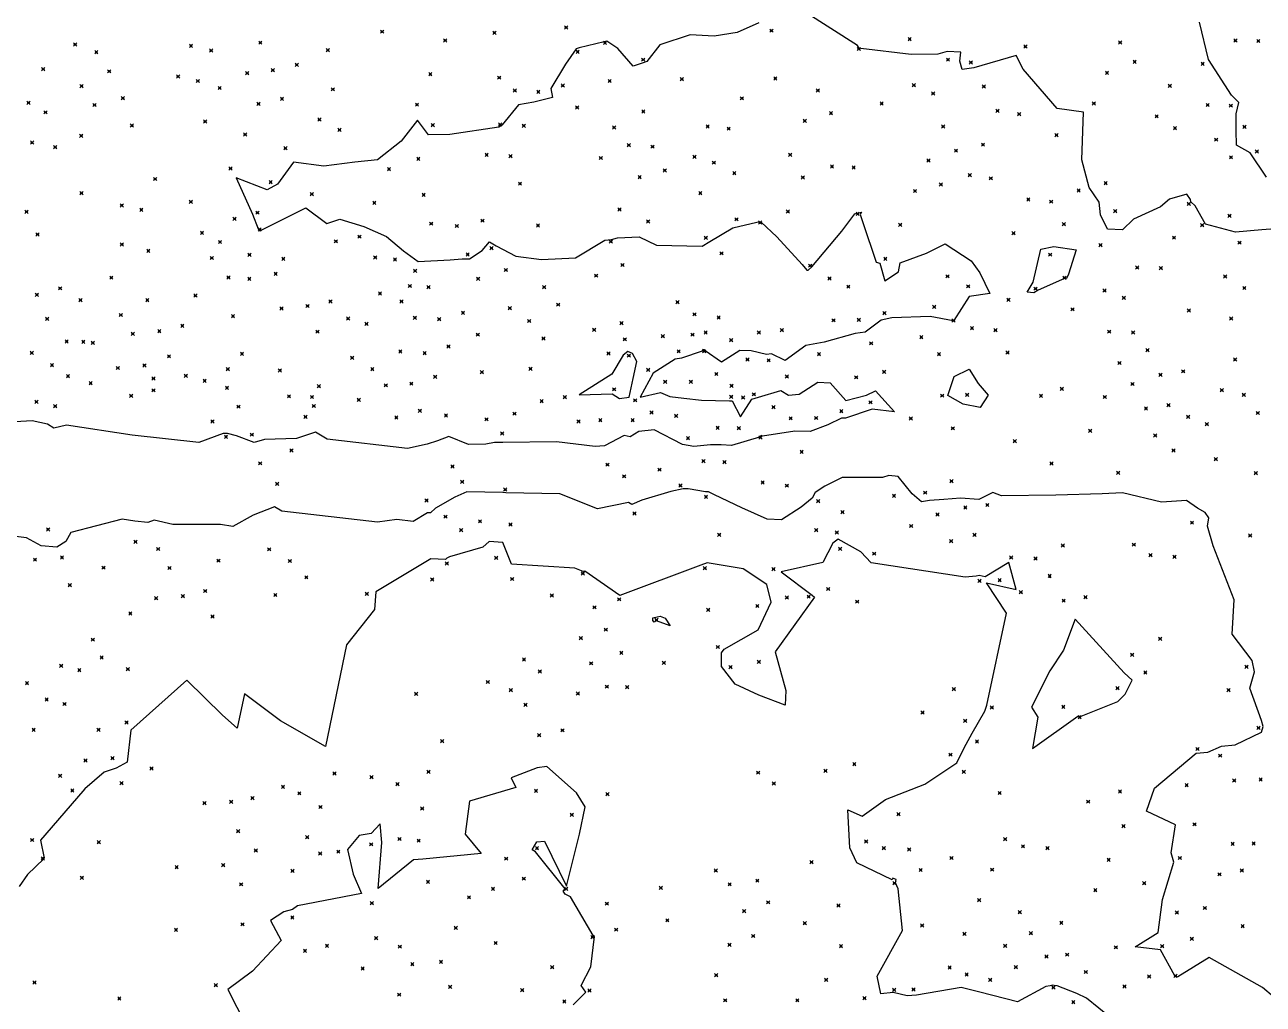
# Model space of a CAD drawing. Header units: inches. Extents: x 1411897 to 1412713, y 4930955 to 4931789.
# Drawn here: x 1412206.8 to 1412283.3, y 4931395.8 to 4931456.2 of the extents above; entities that cross this region are included whole.
import ezdxf

# ---------------------------------------------------------------- set-up
doc = ezdxf.new("R2010")
doc.units = ezdxf.units.IN
doc.header["$MEASUREMENT"] = 0
doc.header["$PDMODE"] = 35
doc.header["$PDSIZE"] = 0.1

msp = doc.modelspace()

# ---------------------------------------------------------------- linework, layer by layer
at = {"color": 2, "true_color": 0xf1eb1f}
for p, q in [((1412258.253, 4931454.961), (1412254.957, 4931457.074)), ((1412252.173, 4931456.365), (1412250.821, 4931455.774)), ((1412279.945, 4931454.098), (1412279.388, 4931456.404)), ((1412247.93, 4931455.623), (1412246.038, 4931455)), ((1412249.394, 4931455.536), (1412247.93, 4931455.623)), ((1412250.821, 4931455.774), (1412249.394, 4931455.536)), ((1412240.887, 4931454.755), (1412240.214, 4931453.808)), ((1412241.072, 4931454.817), (1412240.887, 4931454.755)), ((1412242.617, 4931455.195), (1412241.072, 4931454.817)), ((1412242.696, 4931455.213), (1412242.617, 4931455.195)), ((1412242.777, 4931455.231), (1412242.696, 4931455.213)), ((1412243.447, 4931454.783), (1412242.777, 4931455.231)), ((1412244.393, 4931453.69), (1412243.447, 4931454.783)), ((1412246.038, 4931455), (1412245.254, 4931453.972)), ((1412258.361, 4931454.798), (1412258.253, 4931454.961)), ((1412258.471, 4931454.775), (1412258.361, 4931454.798)), ((1412261.567, 4931454.41), (1412258.471, 4931454.775)), ((1412263.798, 4931454.596), (1412263.21, 4931454.433)), ((1412264.647, 4931454.56), (1412263.798, 4931454.596)), ((1412264.576, 4931454.002), (1412264.647, 4931454.56)), ((1412240.214, 4931453.808), (1412239.32, 4931452.302)), ((1412245.021, 4931453.889), (1412244.393, 4931453.69)), ((1412245.254, 4931453.972), (1412245.021, 4931453.889)), ((1412263.21, 4931454.433), (1412261.567, 4931454.41)), ((1412264.72, 4931453.475), (1412264.576, 4931454.002)), ((1412268.059, 4931454.351), (1412265.438, 4931453.589)), ((1412268.5, 4931453.51), (1412268.059, 4931454.351)), ((1412281.366, 4931451.906), (1412279.945, 4931454.098)), ((1412265.438, 4931453.589), (1412264.72, 4931453.475)), ((1412270.587, 4931451.065), (1412268.5, 4931453.51)), ((1412239.32, 4931452.302), (1412239.426, 4931451.746)), ((1412238.266, 4931451.465), (1412237.315, 4931451.294)), ((1412239.426, 4931451.746), (1412238.266, 4931451.465)), ((1412281.529, 4931451.739), (1412281.366, 4931451.906)), ((1412281.806, 4931451.446), (1412281.529, 4931451.739)), ((1412281.642, 4931450.748), (1412281.806, 4931451.446)), ((1412237.315, 4931451.294), (1412236.311, 4931450.074)), ((1412272.215, 4931450.843), (1412270.587, 4931451.065)), ((1412272.109, 4931447.912), (1412272.215, 4931450.843)), ((1412281.646, 4931449.708), (1412281.642, 4931450.748)), ((1412231.073, 4931450.361), (1412230.07, 4931449.055)), ((1412231.768, 4931449.458), (1412231.073, 4931450.361)), ((1412236.108, 4931449.918), (1412233.068, 4931449.471)), ((1412236.214, 4931449.979), (1412236.108, 4931449.918)), ((1412236.311, 4931450.074), (1412236.214, 4931449.979)), ((1412233.068, 4931449.471), (1412231.768, 4931449.458)), ((1412281.661, 4931448.809), (1412281.646, 4931449.708)), ((1412230.07, 4931449.055), (1412228.603, 4931447.897)), ((1412282.518, 4931448.327), (1412281.661, 4931448.809)), ((1412223.411, 4931447.768), (1412222.433, 4931446.407)), ((1412225.291, 4931447.506), (1412223.411, 4931447.768)), ((1412227.212, 4931447.758), (1412225.291, 4931447.506)), ((1412228.603, 4931447.897), (1412227.212, 4931447.758)), ((1412272.558, 4931446.186), (1412272.109, 4931447.912)), ((1412283.525, 4931446.843), (1412282.518, 4931448.327)), ((1412221.801, 4931446.048), (1412219.876, 4931446.801)), ((1412219.876, 4931446.801), (1412220.887, 4931444.558)), ((1412222.433, 4931446.407), (1412221.801, 4931446.048)), ((1412273.185, 4931445.299), (1412272.558, 4931446.186)), ((1412273.271, 4931444.508), (1412273.185, 4931445.299)), ((1412277.528, 4931445.48), (1412276.98, 4931445.011)), ((1412278.611, 4931445.778), (1412277.528, 4931445.48)), ((1412278.833, 4931445.445), (1412278.611, 4931445.778)), ((1412278.847, 4931445.32), (1412278.833, 4931445.445)), ((1412279.114, 4931445.066), (1412278.847, 4931445.32)), ((1412220.887, 4931444.558), (1412221.246, 4931443.636)), ((1412221.377, 4931443.541), (1412224.172, 4931444.932)), ((1412224.172, 4931444.932), (1412225.472, 4931443.982)), ((1412257.293, 4931443.503), (1412258.101, 4931444.575)), ((1412258.101, 4931444.575), (1412258.222, 4931444.602)), ((1412258.222, 4931444.602), (1412258.247, 4931444.612)), ((1412258.247, 4931444.612), (1412258.266, 4931444.613)), ((1412258.266, 4931444.613), (1412258.506, 4931444.664)), ((1412258.506, 4931444.664), (1412258.416, 4931444.532)), ((1412276.98, 4931445.011), (1412275.299, 4931444.234)), ((1412279.754, 4931443.94), (1412279.114, 4931445.066)), ((1412225.472, 4931443.982), (1412226.272, 4931444.25)), ((1412226.272, 4931444.25), (1412227.767, 4931443.788)), ((1412227.767, 4931443.788), (1412229.171, 4931443.169)), ((1412250.552, 4931443.71), (1412252.045, 4931444.057)), ((1412252.045, 4931444.057), (1412252.219, 4931444.07)), ((1412252.219, 4931444.07), (1412252.307, 4931444.057)), ((1412252.307, 4931444.057), (1412253.273, 4931443.143)), ((1412258.416, 4931444.532), (1412258.596, 4931444.04)), ((1412258.596, 4931444.04), (1412259.405, 4931441.588)), ((1412273.692, 4931443.614), (1412273.271, 4931444.508)), ((1412275.299, 4931444.234), (1412274.633, 4931443.577)), ((1412281.617, 4931443.441), (1412279.754, 4931443.94)), ((1412221.246, 4931443.636), (1412221.307, 4931443.544)), ((1412221.307, 4931443.544), (1412221.377, 4931443.541)), ((1412229.171, 4931443.169), (1412230.224, 4931442.277)), ((1412243.057, 4931442.986), (1412243.443, 4931443.08)), ((1412243.443, 4931443.08), (1412244.762, 4931443.15)), ((1412244.762, 4931443.15), (1412245.852, 4931442.642)), ((1412249.13, 4931442.852), (1412250.552, 4931443.71)), ((1412253.273, 4931443.143), (1412254.836, 4931441.44)), ((1412255.442, 4931441.302), (1412257.293, 4931443.503)), ((1412274.633, 4931443.577), (1412273.692, 4931443.614)), ((1412283.228, 4931443.59), (1412281.617, 4931443.441)), ((1412284.065, 4931443.65), (1412283.228, 4931443.59)), ((1412230.224, 4931442.277), (1412231.129, 4931441.63)), ((1412234.292, 4931441.796), (1412235.068, 4931442.296)), ((1412235.068, 4931442.296), (1412235.519, 4931442.849)), ((1412235.519, 4931442.849), (1412235.93, 4931442.586)), ((1412235.93, 4931442.586), (1412237.153, 4931441.952)), ((1412240.834, 4931441.851), (1412242.645, 4931442.933)), ((1412242.645, 4931442.933), (1412243.057, 4931442.986)), ((1412245.852, 4931442.642), (1412248.66, 4931442.567)), ((1412248.66, 4931442.567), (1412249.13, 4931442.852)), ((1412262.514, 4931442.132), (1412263.675, 4931442.709)), ((1412263.675, 4931442.709), (1412265.287, 4931441.666)), ((1412269.101, 4931440.351), (1412269.578, 4931442.39)), ((1412269.578, 4931442.39), (1412270.389, 4931442.557)), ((1412270.389, 4931442.557), (1412271.762, 4931442.354)), ((1412271.762, 4931442.354), (1412271.288, 4931440.844)), ((1412231.129, 4931441.63), (1412233.097, 4931441.723)), ((1412233.097, 4931441.723), (1412233.846, 4931441.781)), ((1412233.846, 4931441.781), (1412234.292, 4931441.796)), ((1412237.153, 4931441.952), (1412238.73, 4931441.741)), ((1412238.73, 4931441.741), (1412240.834, 4931441.851)), ((1412259.405, 4931441.588), (1412259.629, 4931441.527)), ((1412259.629, 4931441.527), (1412259.956, 4931440.434)), ((1412260.795, 4931440.989), (1412260.887, 4931441.535)), ((1412260.887, 4931441.535), (1412262.514, 4931442.132)), ((1412265.287, 4931441.666), (1412265.821, 4931440.935)), ((1412254.836, 4931441.44), (1412255.129, 4931441.095)), ((1412255.129, 4931441.095), (1412255.217, 4931441.091)), ((1412255.217, 4931441.091), (1412255.442, 4931441.302)), ((1412259.956, 4931440.434), (1412260.795, 4931440.989)), ((1412265.821, 4931440.935), (1412266.438, 4931439.642)), ((1412271.288, 4931440.844), (1412271.167, 4931440.579)), ((1412268.74, 4931439.736), (1412269.101, 4931440.351)), ((1412271.052, 4931440.574), (1412269.427, 4931439.856)), ((1412271.167, 4931440.579), (1412271.052, 4931440.574)), ((1412265.155, 4931439.468), (1412264.201, 4931437.976)), ((1412266.438, 4931439.642), (1412265.155, 4931439.468)), ((1412269.145, 4931439.687), (1412268.74, 4931439.736)), ((1412269.427, 4931439.856), (1412269.145, 4931439.687)), ((1412259.725, 4931437.995), (1412258.738, 4931437.26)), ((1412260.383, 4931438.137), (1412259.725, 4931437.995)), ((1412262.744, 4931438.223), (1412260.383, 4931438.137)), ((1412264.17, 4931437.97), (1412262.744, 4931438.223)), ((1412264.179, 4931437.954), (1412264.17, 4931437.97)), ((1412264.201, 4931437.976), (1412264.179, 4931437.954)), ((1412258.118, 4931437.171), (1412256.196, 4931436.64)), ((1412258.738, 4931437.26), (1412258.118, 4931437.171)), ((1412248.71, 4931436.194), (1412248.658, 4931436.08)), ((1412248.798, 4931436.177), (1412248.71, 4931436.194)), ((1412248.843, 4931436.102), (1412248.798, 4931436.177)), ((1412250.99, 4931436.128), (1412249.853, 4931435.399)), ((1412251.688, 4931436.106), (1412250.99, 4931436.128)), ((1412255.061, 4931436.439), (1412253.793, 4931435.512)), ((1412256.196, 4931436.64), (1412255.061, 4931436.439)), ((1412243.783, 4931435.85), (1412243.075, 4931434.677)), ((1412244.076, 4931436.059), (1412243.783, 4931435.85)), ((1412244.355, 4931435.934), (1412244.076, 4931436.059)), ((1412244.622, 4931435.454), (1412244.355, 4931435.934)), ((1412244.405, 4931434.404), (1412244.622, 4931435.454)), ((1412246.993, 4931435.588), (1412245.632, 4931434.72)), ((1412247.379, 4931435.662), (1412246.993, 4931435.588)), ((1412248.658, 4931436.08), (1412247.379, 4931435.662)), ((1412249.853, 4931435.399), (1412248.843, 4931436.102)), ((1412252.647, 4931435.874), (1412251.688, 4931436.106)), ((1412252.946, 4931435.922), (1412252.647, 4931435.874)), ((1412253.793, 4931435.512), (1412252.946, 4931435.922)), ((1412243.075, 4931434.677), (1412241.058, 4931433.389)), ((1412245.632, 4931434.72), (1412244.842, 4931433.249)), ((1412264.237, 4931434.534), (1412265.146, 4931434.976)), ((1412265.146, 4931434.976), (1412265.703, 4931434.092)), ((1412244.144, 4931433.246), (1412244.405, 4931434.404)), ((1412254.664, 4931433.434), (1412255.801, 4931434.184)), ((1412255.801, 4931434.184), (1412256.576, 4931434.13)), ((1412256.576, 4931434.13), (1412257.547, 4931433.032)), ((1412263.844, 4931433.351), (1412264.237, 4931434.534)), ((1412265.703, 4931434.092), (1412266.319, 4931433.373)), ((1412241.058, 4931433.389), (1412243.101, 4931433.462)), ((1412243.101, 4931433.462), (1412243.561, 4931433.164)), ((1412243.561, 4931433.164), (1412244.144, 4931433.246)), ((1412244.842, 4931433.249), (1412246.086, 4931433.534)), ((1412246.086, 4931433.534), (1412246.668, 4931433.292)), ((1412246.668, 4931433.292), (1412247.524, 4931433.178)), ((1412247.524, 4931433.178), (1412248.632, 4931433.061)), ((1412248.632, 4931433.061), (1412250.352, 4931433.024)), ((1412251.027, 4931432.036), (1412251.728, 4931433.124)), ((1412251.728, 4931433.124), (1412252.138, 4931433.238)), ((1412252.138, 4931433.238), (1412253.522, 4931433.66)), ((1412253.522, 4931433.66), (1412254.002, 4931433.373)), ((1412254.002, 4931433.373), (1412254.664, 4931433.434)), ((1412257.547, 4931433.032), (1412258.806, 4931433.375)), ((1412258.806, 4931433.375), (1412259.377, 4931433.638)), ((1412259.377, 4931433.638), (1412260.548, 4931432.332)), ((1412264.778, 4931432.805), (1412263.844, 4931433.351)), ((1412266.319, 4931433.373), (1412265.831, 4931432.611)), ((1412250.352, 4931433.024), (1412250.518, 4931433.031)), ((1412250.518, 4931433.031), (1412251.027, 4931432.036)), ((1412259.167, 4931432.504), (1412257.525, 4931431.954)), ((1412260.548, 4931432.332), (1412259.167, 4931432.504)), ((1412265.831, 4931432.611), (1412264.778, 4931432.805)), ((1412207.272, 4931431.777), (1412203.807, 4931431.602)), ((1412208.225, 4931431.585), (1412207.272, 4931431.777)), ((1412208.621, 4931431.326), (1412208.225, 4931431.585)), ((1412257.265, 4931431.954), (1412256.429, 4931431.529)), ((1412257.525, 4931431.954), (1412257.265, 4931431.954)), ((1412209.389, 4931431.527), (1412208.621, 4931431.326)), ((1412213.463, 4931430.9), (1412209.389, 4931431.527)), ((1412217.571, 4931430.438), (1412213.463, 4931430.9)), ((1412219.075, 4931430.998), (1412217.571, 4931430.438)), ((1412219.335, 4931431.005), (1412219.075, 4931430.998)), ((1412219.894, 4931430.852), (1412219.335, 4931431.005)), ((1412220.986, 4931430.458), (1412219.894, 4931430.852)), ((1412224.782, 4931431.079), (1412223.602, 4931430.703)), ((1412225.509, 4931430.655), (1412224.782, 4931431.079)), ((1412233.006, 4931430.813), (1412232.31, 4931430.561)), ((1412234.219, 4931430.326), (1412233.006, 4931430.813)), ((1412243.836, 4931430.882), (1412242.622, 4931430.25)), ((1412244.212, 4931430.789), (1412243.836, 4931430.882)), ((1412244.742, 4931431.136), (1412244.212, 4931430.789)), ((1412245.689, 4931431.226), (1412244.742, 4931431.136)), ((1412247.446, 4931430.33), (1412245.689, 4931431.226)), ((1412252.207, 4931430.783), (1412250.476, 4931430.263)), ((1412252.316, 4931430.89), (1412252.207, 4931430.783)), ((1412252.385, 4931430.839), (1412252.316, 4931430.89)), ((1412254.39, 4931431.148), (1412252.385, 4931430.839)), ((1412255.342, 4931431.12), (1412254.39, 4931431.148)), ((1412256.429, 4931431.529), (1412255.342, 4931431.12)), ((1412221.619, 4931430.624), (1412220.986, 4931430.458)), ((1412223.602, 4931430.703), (1412221.619, 4931430.624)), ((1412230.467, 4931430.081), (1412225.509, 4931430.655)), ((1412231.671, 4931430.335), (1412230.467, 4931430.081)), ((1412232.31, 4931430.561), (1412231.671, 4931430.335)), ((1412235.298, 4931430.338), (1412234.219, 4931430.326)), ((1412235.843, 4931430.444), (1412235.298, 4931430.338)), ((1412236.34, 4931430.457), (1412235.843, 4931430.444)), ((1412239.67, 4931430.486), (1412236.34, 4931430.457)), ((1412242.057, 4931430.21), (1412239.67, 4931430.486)), ((1412242.622, 4931430.25), (1412242.057, 4931430.21)), ((1412248.139, 4931430.191), (1412247.446, 4931430.33)), ((1412249.17, 4931430.307), (1412248.139, 4931430.191)), ((1412249.829, 4931430.305), (1412249.17, 4931430.307)), ((1412250.476, 4931430.263), (1412249.829, 4931430.305)), ((1412256.248, 4931427.747), (1412255.653, 4931427.356)), ((1412257.306, 4931428.285), (1412256.248, 4931427.747)), ((1412259.811, 4931428.283), (1412257.306, 4931428.285)), ((1412260.195, 4931428.412), (1412259.811, 4931428.283)), ((1412260.767, 4931428.341), (1412260.195, 4931428.412)), ((1412261.629, 4931427.27), (1412260.767, 4931428.341)), ((1412233.381, 4931427.062), (1412232.188, 4931426.401)), ((1412234.12, 4931427.399), (1412233.381, 4931427.062)), ((1412236.358, 4931427.362), (1412234.12, 4931427.399)), ((1412236.528, 4931427.348), (1412236.358, 4931427.362)), ((1412239.877, 4931427.268), (1412236.528, 4931427.348)), ((1412242.192, 4931426.346), (1412239.877, 4931427.268)), ((1412246.726, 4931427.43), (1412244.946, 4931426.882)), ((1412247.481, 4931427.586), (1412246.726, 4931427.43)), ((1412247.794, 4931427.58), (1412247.481, 4931427.586)), ((1412248.878, 4931427.397), (1412247.794, 4931427.58)), ((1412249.061, 4931427.393), (1412248.878, 4931427.397)), ((1412249.433, 4931427.225), (1412249.061, 4931427.393)), ((1412251.104, 4931426.418), (1412249.433, 4931427.225)), ((1412255.452, 4931427.016), (1412254.781, 4931426.446)), ((1412255.653, 4931427.356), (1412255.452, 4931427.016)), ((1412262.203, 4931426.79), (1412261.629, 4931427.27)), ((1412264.611, 4931427.015), (1412263.585, 4931426.922)), ((1412265.755, 4931426.937), (1412264.611, 4931427.015)), ((1412266.61, 4931427.36), (1412265.755, 4931426.937)), ((1412267.16, 4931427.159), (1412266.61, 4931427.36)), ((1412270.509, 4931427.203), (1412267.16, 4931427.159)), ((1412273.364, 4931427.269), (1412270.509, 4931427.203)), ((1412274.631, 4931427.341), (1412273.364, 4931427.269)), ((1412277.042, 4931426.768), (1412274.631, 4931427.341)), ((1412222.239, 4931426.479), (1412220.931, 4931425.959)), ((1412222.69, 4931426.201), (1412222.239, 4931426.479)), ((1412228.602, 4931425.524), (1412222.69, 4931426.201)), ((1412232.188, 4931426.401), (1412231.889, 4931426.095)), ((1412244.106, 4931426.743), (1412242.192, 4931426.346)), ((1412244.326, 4931426.622), (1412244.106, 4931426.743)), ((1412244.946, 4931426.882), (1412244.326, 4931426.622)), ((1412252.683, 4931425.72), (1412251.104, 4931426.418)), ((1412254.781, 4931426.446), (1412253.56, 4931425.671)), ((1412262.708, 4931426.874), (1412262.203, 4931426.79)), ((1412263.585, 4931426.922), (1412262.708, 4931426.874)), ((1412278.573, 4931426.857), (1412277.042, 4931426.768)), ((1412279.252, 4931426.385), (1412278.573, 4931426.857)), ((1412279.723, 4931426.124), (1412279.252, 4931426.385)), ((1412212.833, 4931425.715), (1412209.66, 4931424.883)), ((1412213.622, 4931425.593), (1412212.833, 4931425.715)), ((1412214.417, 4931425.504), (1412213.622, 4931425.593)), ((1412214.807, 4931425.649), (1412214.417, 4931425.504)), ((1412215.97, 4931425.375), (1412214.807, 4931425.649)), ((1412220.931, 4931425.959), (1412219.682, 4931425.252)), ((1412229.793, 4931425.689), (1412228.602, 4931425.524)), ((1412230.81, 4931425.572), (1412229.793, 4931425.689)), ((1412231.695, 4931426.102), (1412230.81, 4931425.572)), ((1412231.889, 4931426.095), (1412231.695, 4931426.102)), ((1412253.56, 4931425.671), (1412252.683, 4931425.72)), ((1412279.958, 4931425.798), (1412279.723, 4931426.124)), ((1412279.887, 4931425.285), (1412279.958, 4931425.798)), ((1412206.935, 4931424.557), (1412204.926, 4931424.814)), ((1412209.66, 4931424.883), (1412209.351, 4931424.329)), ((1412218.917, 4931425.386), (1412215.97, 4931425.375)), ((1412219.682, 4931425.252), (1412218.917, 4931425.386)), ((1412280.225, 4931424.059), (1412279.887, 4931425.285)), ((1412207.824, 4931424.073), (1412206.935, 4931424.557)), ((1412208.807, 4931423.979), (1412207.824, 4931424.073)), ((1412209.351, 4931424.329), (1412208.807, 4931423.979)), ((1412235.105, 4931423.982), (1412233.06, 4931423.379)), ((1412235.496, 4931424.324), (1412235.105, 4931423.982)), ((1412236.346, 4931424.269), (1412235.496, 4931424.324)), ((1412236.893, 4931422.935), (1412236.346, 4931424.269)), ((1412256.724, 4931424.24), (1412256.118, 4931423.031)), ((1412257.062, 4931424.474), (1412256.724, 4931424.24)), ((1412258.454, 4931423.699), (1412257.062, 4931424.474)), ((1412281.519, 4931420.74), (1412280.225, 4931424.059)), ((1412231.899, 4931423.258), (1412228.498, 4931421.221)), ((1412232.811, 4931423.227), (1412231.899, 4931423.258)), ((1412232.881, 4931423.299), (1412232.811, 4931423.227)), ((1412233.06, 4931423.379), (1412232.881, 4931423.299)), ((1412259.093, 4931423.023), (1412258.454, 4931423.699)), ((1412240.803, 4931422.689), (1412236.893, 4931422.935)), ((1412241.318, 4931422.484), (1412240.803, 4931422.689)), ((1412241.413, 4931422.503), (1412241.318, 4931422.484)), ((1412243.583, 4931421.002), (1412241.413, 4931422.503)), ((1412248.573, 4931422.88), (1412243.583, 4931421.002)), ((1412248.978, 4931423.025), (1412248.573, 4931422.88)), ((1412251.186, 4931422.652), (1412248.978, 4931423.025)), ((1412252.653, 4931421.68), (1412251.186, 4931422.652)), ((1412256.118, 4931423.031), (1412253.549, 4931422.456)), ((1412253.549, 4931422.456), (1412255.454, 4931421.013)), ((1412264.906, 4931422.131), (1412259.093, 4931423.023)), ((1412267.599, 4931423.041), (1412266.15, 4931422.158)), ((1412268.05, 4931421.369), (1412267.599, 4931423.041)), ((1412252.924, 4931420.593), (1412252.653, 4931421.68)), ((1412265.584, 4931422.202), (1412264.906, 4931422.131)), ((1412265.764, 4931422.231), (1412265.584, 4931422.202)), ((1412266.15, 4931422.158), (1412265.764, 4931422.231)), ((1412267.456, 4931419.908), (1412266.225, 4931421.783)), ((1412266.225, 4931421.783), (1412268.05, 4931421.369)), ((1412270.117, 4931422.226), (1412270.081, 4931422.182)), ((1412270.081, 4931422.182), (1412270.187, 4931422.108)), ((1412270.143, 4931422.24), (1412270.117, 4931422.226)), ((1412270.161, 4931422.192), (1412270.143, 4931422.24)), ((1412270.187, 4931422.108), (1412270.161, 4931422.192)), ((1412228.498, 4931421.221), (1412228.429, 4931420.126)), ((1412255.601, 4931420.893), (1412253.182, 4931417.52)), ((1412255.454, 4931421.013), (1412255.601, 4931420.893)), ((1412228.429, 4931420.126), (1412226.691, 4931417.943)), ((1412252.112, 4931418.886), (1412252.924, 4931420.593)), ((1412281.401, 4931418.605), (1412281.519, 4931420.74)), ((1412245.608, 4931419.446), (1412245.621, 4931419.611)), ((1412245.695, 4931419.355), (1412245.608, 4931419.446)), ((1412245.621, 4931419.611), (1412246.061, 4931419.726)), ((1412245.849, 4931419.441), (1412245.695, 4931419.355)), ((1412246.682, 4931419.119), (1412245.849, 4931419.441)), ((1412246.061, 4931419.726), (1412246.373, 4931419.593)), ((1412246.373, 4931419.593), (1412246.682, 4931419.119)), ((1412266.24, 4931414.235), (1412267.456, 4931419.908)), ((1412271.696, 4931419.532), (1412270.981, 4931417.619)), ((1412274.731, 4931416.214), (1412271.696, 4931419.532)), ((1412250.025, 4931417.677), (1412252.112, 4931418.886)), ((1412282.636, 4931416.987), (1412281.401, 4931418.605)), ((1412226.691, 4931417.943), (1412225.398, 4931411.675)), ((1412249.851, 4931416.616), (1412249.86, 4931417.458)), ((1412249.86, 4931417.458), (1412250.025, 4931417.677)), ((1412253.182, 4931417.52), (1412253.828, 4931415.124)), ((1412270.981, 4931417.619), (1412270.148, 4931416.341)), ((1412250.695, 4931415.524), (1412249.851, 4931416.616)), ((1412270.148, 4931416.341), (1412269.01, 4931414.102)), ((1412282.485, 4931415.272), (1412282.774, 4931416.282)), ((1412282.774, 4931416.282), (1412282.636, 4931416.987)), ((1412216.84, 4931415.768), (1412213.367, 4931412.687)), ((1412219.032, 4931413.613), (1412216.84, 4931415.768)), ((1412252.155, 4931414.837), (1412250.695, 4931415.524)), ((1412275.223, 4931415.779), (1412274.731, 4931416.214)), ((1412274.801, 4931414.905), (1412275.223, 4931415.779)), ((1412220.393, 4931414.929), (1412219.932, 4931412.808)), ((1412222.608, 4931413.252), (1412220.393, 4931414.929)), ((1412253.797, 4931414.236), (1412252.155, 4931414.837)), ((1412253.828, 4931415.124), (1412253.797, 4931414.236)), ((1412274.339, 4931414.445), (1412274.801, 4931414.905)), ((1412283.217, 4931413.272), (1412282.485, 4931415.272)), ((1412266.12, 4931413.861), (1412266.24, 4931414.235)), ((1412269.01, 4931414.102), (1412269.391, 4931413.486)), ((1412272.067, 4931413.546), (1412274.339, 4931414.445)), ((1412219.932, 4931412.808), (1412219.032, 4931413.613)), ((1412225.398, 4931411.675), (1412222.608, 4931413.252)), ((1412265.342, 4931412.503), (1412266.12, 4931413.861)), ((1412269.065, 4931411.541), (1412271.868, 4931413.551)), ((1412269.391, 4931413.486), (1412269.065, 4931411.541)), ((1412271.868, 4931413.551), (1412272.067, 4931413.546)), ((1412283.32, 4931412.91), (1412283.217, 4931413.272)), ((1412213.367, 4931412.687), (1412213.136, 4931410.716)), ((1412264.841, 4931411.585), (1412265.342, 4931412.503)), ((1412281.582, 4931411.775), (1412283.206, 4931412.556)), ((1412283.206, 4931412.556), (1412283.32, 4931412.91)), ((1412279.906, 4931411.331), (1412280.734, 4931411.689)), ((1412280.734, 4931411.689), (1412281.582, 4931411.775)), ((1412264.39, 4931410.665), (1412264.841, 4931411.585)), ((1412276.594, 4931409.091), (1412279.184, 4931411.266)), ((1412279.184, 4931411.266), (1412279.906, 4931411.331)), ((1412212.463, 4931410.338), (1412211.722, 4931410.087)), ((1412213.136, 4931410.716), (1412212.463, 4931410.338)), ((1412238.479, 4931410.357), (1412236.875, 4931409.74)), ((1412239.061, 4931410.448), (1412238.479, 4931410.357)), ((1412240.895, 4931408.817), (1412239.061, 4931410.448)), ((1412262.415, 4931409.353), (1412264.39, 4931410.665)), ((1412211.722, 4931410.087), (1412210.531, 4931409.067)), ((1412236.875, 4931409.74), (1412237.148, 4931409.152)), ((1412259.979, 4931408.411), (1412262.415, 4931409.353)), ((1412210.531, 4931409.067), (1412210.007, 4931408.467)), ((1412237.148, 4931409.152), (1412234.299, 4931408.294)), ((1412241.439, 4931407.939), (1412240.895, 4931408.817)), ((1412276.113, 4931407.679), (1412276.594, 4931409.091)), ((1412210.007, 4931408.467), (1412207.801, 4931405.882)), ((1412234.299, 4931408.294), (1412234.032, 4931406.255)), ((1412241.08, 4931406.27), (1412241.439, 4931407.939)), ((1412258.552, 4931407.37), (1412259.979, 4931408.411)), ((1412257.775, 4931405.424), (1412257.666, 4931407.762)), ((1412257.666, 4931407.762), (1412258.552, 4931407.37)), ((1412277.894, 4931406.84), (1412276.113, 4931407.679)), ((1412228.223, 4931406.311), (1412227.481, 4931406.174)), ((1412228.768, 4931406.889), (1412228.223, 4931406.311)), ((1412228.874, 4931405.753), (1412228.768, 4931406.889)), ((1412277.626, 4931405.098), (1412277.894, 4931406.84)), ((1412207.801, 4931405.882), (1412208.016, 4931404.785)), ((1412227.481, 4931406.174), (1412226.754, 4931405.305)), ((1412228.648, 4931402.899), (1412228.874, 4931405.753)), ((1412234.032, 4931406.255), (1412235.003, 4931405.07)), ((1412238.164, 4931405.29), (1412238.453, 4931405.783)), ((1412238.453, 4931405.783), (1412238.916, 4931405.829)), ((1412238.916, 4931405.829), (1412240.273, 4931403.05)), ((1412240.273, 4931403.05), (1412241.08, 4931406.27)), ((1412208.016, 4931404.785), (1412207.988, 4931404.731)), ((1412226.754, 4931405.305), (1412227.098, 4931403.785)), ((1412235.003, 4931405.07), (1412231.41, 4931404.719)), ((1412238.359, 4931405.159), (1412238.164, 4931405.29)), ((1412240.209, 4931402.892), (1412238.359, 4931405.159)), ((1412258.22, 4931404.49), (1412257.775, 4931405.424)), ((1412277.803, 4931404.53), (1412277.626, 4931405.098)), ((1412207.988, 4931404.731), (1412206.992, 4931403.764)), ((1412230.823, 4931404.676), (1412228.648, 4931402.899)), ((1412231.41, 4931404.719), (1412230.823, 4931404.676)), ((1412260.403, 4931403.432), (1412258.22, 4931404.49)), ((1412277.092, 4931402.224), (1412277.803, 4931404.53)), ((1412206.992, 4931403.764), (1412206.482, 4931403.028)), ((1412227.098, 4931403.785), (1412227.63, 4931402.604)), ((1412260.442, 4931403.551), (1412260.403, 4931403.432)), ((1412260.641, 4931403.462), (1412260.442, 4931403.551)), ((1412260.607, 4931403.264), (1412260.641, 4931403.462)), ((1412260.768, 4931402.882), (1412260.607, 4931403.264)), ((1412227.63, 4931402.604), (1412223.664, 4931401.839)), ((1412240.079, 4931402.741), (1412240.209, 4931402.892)), ((1412240.203, 4931402.557), (1412240.079, 4931402.741)), ((1412240.532, 4931402.383), (1412240.203, 4931402.557)), ((1412261.044, 4931400.314), (1412260.768, 4931402.882)), ((1412223.664, 4931401.839), (1412223.352, 4931401.615)), ((1412241.935, 4931400.005), (1412240.532, 4931402.383)), ((1412276.837, 4931400.191), (1412277.092, 4931402.224)), ((1412222.822, 4931401.46), (1412221.997, 4931400.931)), ((1412221.997, 4931400.931), (1412222.65, 4931399.685)), ((1412223.352, 4931401.615), (1412222.822, 4931401.46)), ((1412259.481, 4931397.498), (1412261.044, 4931400.314)), ((1412275.412, 4931399.299), (1412276.837, 4931400.191)), ((1412222.65, 4931399.685), (1412220.881, 4931397.804)), ((1412241.784, 4931398.067), (1412242.006, 4931399.937)), ((1412242.006, 4931399.937), (1412241.935, 4931400.005)), ((1412276.982, 4931399.114), (1412275.412, 4931399.299)), ((1412277.869, 4931397.509), (1412276.982, 4931399.114)), ((1412279.978, 4931398.641), (1412278.039, 4931397.456)), ((1412283.269, 4931396.789), (1412279.978, 4931398.641)), ((1412241.189, 4931396.92), (1412241.784, 4931398.067)), ((1412220.881, 4931397.804), (1412219.367, 4931396.672)), ((1412259.692, 4931396.409), (1412259.481, 4931397.498)), ((1412277.907, 4931397.462), (1412277.869, 4931397.509)), ((1412277.956, 4931397.438), (1412277.907, 4931397.462)), ((1412278.039, 4931397.456), (1412277.956, 4931397.438)), ((1412219.367, 4931396.672), (1412220.482, 4931394.479)), ((1412240.704, 4931395.726), (1412241.47, 4931396.501)), ((1412241.47, 4931396.501), (1412241.189, 4931396.92)), ((1412260.451, 4931396.475), (1412259.692, 4931396.409)), ((1412261.33, 4931396.278), (1412260.451, 4931396.475)), ((1412264.668, 4931396.794), (1412261.902, 4931396.312)), ((1412265.81, 4931396.493), (1412264.668, 4931396.794)), ((1412268.132, 4931395.907), (1412265.81, 4931396.493)), ((1412269.887, 4931396.847), (1412268.132, 4931395.907)), ((1412270.163, 4931396.897), (1412269.887, 4931396.847)), ((1412270.328, 4931396.934), (1412270.163, 4931396.897)), ((1412270.415, 4931396.922), (1412270.328, 4931396.934)), ((1412270.588, 4931396.899), (1412270.415, 4931396.922)), ((1412271.811, 4931396.425), (1412270.588, 4931396.899)), ((1412272.396, 4931396.137), (1412271.811, 4931396.425)), ((1412283.96, 4931396.209), (1412283.269, 4931396.789)), ((1412261.902, 4931396.312), (1412261.33, 4931396.278)), ((1412273.918, 4931394.896), (1412272.396, 4931396.137))]:
    msp.add_line(p, q, dxfattribs=at)
for p in [(1412240.26, 4931456.08), (1412228.89, 4931455.82), (1412232.79, 4931455.28), (1412235.83, 4931455.75), (1412252.94, 4931455.88), (1412261.48, 4931455.36), (1412274.48, 4931455.15), (1412281.6, 4931455.27), (1412283.02, 4931455.24), (1412209.93, 4931455.03), (1412211.24, 4931454.55), (1412217.09, 4931454.94), (1412218.33, 4931454.65), (1412221.37, 4931455.14), (1412225.54, 4931454.68), (1412240.97, 4931454.58), (1412242.66, 4931455.13), (1412258.34, 4931454.75), (1412268.63, 4931454.9), (1412223.62, 4931453.77), (1412245.02, 4931454.09), (1412263.85, 4931454.09), (1412265.26, 4931453.92), (1412275.38, 4931453.96), (1412279.58, 4931453.84), (1412207.96, 4931453.51), (1412212.04, 4931453.37), (1412216.29, 4931453.05), (1412220.56, 4931453.26), (1412222.14, 4931453.44), (1412231.87, 4931453.19), (1412236.13, 4931452.98), (1412247.41, 4931452.89), (1412253.18, 4931452.93), (1412273.67, 4931453.27), (1412210.33, 4931452.46), (1412217.51, 4931452.77), (1412218.86, 4931452.34), (1412225.85, 4931452.26), (1412237.09, 4931452.18), (1412238.54, 4931452.1), (1412240.05, 4931452.49), (1412242.95, 4931452.77), (1412255.81, 4931452.19), (1412261.74, 4931452.51), (1412266.06, 4931452.43), (1412277.55, 4931452.47), (1412207.05, 4931451.43), (1412212.88, 4931451.71), (1412221.26, 4931451.36), (1412222.71, 4931451.67), (1412251.12, 4931451.7), (1412259.75, 4931451.38), (1412262.93, 4931452), (1412272.86, 4931451.39), (1412208.1, 4931450.84), (1412211.13, 4931451.29), (1412231.05, 4931451.31), (1412240.94, 4931451.14), (1412245.03, 4931450.89), (1412256.62, 4931450.78), (1412266.91, 4931450.93), (1412268.24, 4931450.73), (1412276.74, 4931450.59), (1412279.89, 4931451.29), (1412281.32, 4931451.25), (1412213.44, 4931450.02), (1412217.96, 4931450.27), (1412225.02, 4931450.39), (1412232.02, 4931450.05), (1412236.18, 4931450.08), (1412237.64, 4931450.01), (1412243.22, 4931449.9), (1412249, 4931449.97), (1412250.3, 4931449.83), (1412255, 4931450.31), (1412263.55, 4931449.96), (1412277.87, 4931449.86), (1412282.16, 4931449.94), (1412210.31, 4931449.39), (1412220.43, 4931449.47), (1412226.26, 4931449.75), (1412270.55, 4931449.43), (1412280.41, 4931449.15), (1412207.27, 4931448.97), (1412208.7, 4931448.69), (1412222.92, 4931448.62), (1412244.13, 4931448.81), (1412245.6, 4931448.72), (1412264.34, 4931448.47), (1412266.01, 4931448.84), (1412282.93, 4931448.42), (1412231.13, 4931447.96), (1412235.35, 4931448.21), (1412236.83, 4931448.13), (1412242.4, 4931448.02), (1412248.19, 4931448.09), (1412249.39, 4931447.73), (1412254.1, 4931448.22), (1412262.64, 4931447.86), (1412281.33, 4931448.06), (1412219.53, 4931447.37), (1412229.32, 4931447.33), (1412244.8, 4931446.84), (1412246.35, 4931447.25), (1412250.65, 4931447.08), (1412254.88, 4931446.82), (1412256.68, 4931447.49), (1412258.02, 4931447.43), (1412265.19, 4931446.96), (1412266.49, 4931446.76), (1412214.87, 4931446.72), (1412222.01, 4931446.53), (1412237.41, 4931446.43), (1412261.81, 4931445.98), (1412263.41, 4931446.38), (1412271.92, 4931446.01), (1412273.59, 4931446.47), (1412210.32, 4931445.85), (1412217.08, 4931445.31), (1412224.55, 4931445.79), (1412228.41, 4931445.25), (1412231.46, 4931445.74), (1412248.55, 4931445.85), (1412268.81, 4931445.46), (1412270.22, 4931445.32), (1412206.93, 4931444.7), (1412212.81, 4931445.09), (1412214.02, 4931444.82), (1412221.19, 4931444.64), (1412243.56, 4931444.84), (1412253.96, 4931444.71), (1412258.27, 4931444.57), (1412274.18, 4931444.74), (1412278.72, 4931445.18), (1412281.24, 4931444.45), (1412219.78, 4931444.26), (1412231.93, 4931443.96), (1412233.51, 4931443.82), (1412235.09, 4931444.15), (1412238.52, 4931443.85), (1412245.32, 4931444.1), (1412250.78, 4931444.23), (1412252.24, 4931444.03), (1412260.9, 4931443.89), (1412271.01, 4931443.93), (1412279.55, 4931443.87), (1412207.61, 4931443.3), (1412217.77, 4931443.39), (1412221.33, 4931443.6), (1412227.49, 4931443.16), (1412248.89, 4931443.09), (1412267.9, 4931443.37), (1412277.81, 4931443.1), (1412212.82, 4931442.68), (1412214.45, 4931442.28), (1412218.88, 4931442.83), (1412226.04, 4931442.87), (1412235.65, 4931442.45), (1412243.02, 4931442.85), (1412273.27, 4931442.64), (1412281.86, 4931442.79), (1412218.37, 4931441.84), (1412220.7, 4931442.04), (1412222.79, 4931441.79), (1412228.47, 4931441.88), (1412229.69, 4931441.75), (1412234.18, 4931442.06), (1412243.74, 4931441.41), (1412249.86, 4931442.13), (1412259.98, 4931441.79), (1412270.16, 4931442.05), (1412212.17, 4931440.63), (1412219.4, 4931440.64), (1412222.32, 4931440.87), (1412230.93, 4931441.05), (1412236.54, 4931441.1), (1412242.11, 4931440.75), (1412255.34, 4931441.37), (1412263.82, 4931440.71), (1412271.04, 4931440.62), (1412275.54, 4931441.25), (1412277, 4931441.22), (1412280.97, 4931440.7), (1412209, 4931439.97), (1412220.69, 4931440.55), (1412230.61, 4931440.11), (1412231.76, 4931440.04), (1412234.82, 4931440.56), (1412238.9, 4931440.04), (1412256.53, 4931440.58), (1412257.69, 4931440.07), (1412265.1, 4931440.09), (1412269.26, 4931439.95), (1412282.15, 4931439.99), (1412207.57, 4931439.57), (1412210.26, 4931439.24), (1412214.39, 4931439.24), (1412217.36, 4931439.52), (1412225.7, 4931439.16), (1412228.76, 4931439.65), (1412230.09, 4931439.16), (1412247.14, 4931439.11), (1412267.58, 4931439.26), (1412273.52, 4931439.83), (1412274.71, 4931439.38), (1412212.75, 4931438.32), (1412222.68, 4931438.73), (1412224.29, 4931438.88), (1412233.89, 4931438.46), (1412236.78, 4931438.74), (1412239.77, 4931438.96), (1412248.19, 4931438.36), (1412259.92, 4931438.44), (1412263, 4931438.82), (1412271.54, 4931438.67), (1412278.73, 4931438.6), (1412208.2, 4931438.08), (1412216.55, 4931437.66), (1412219.68, 4931438.25), (1412226.79, 4931438.1), (1412227.93, 4931437.77), (1412230.92, 4931438.15), (1412232.42, 4931438.06), (1412237.98, 4931437.95), (1412243.68, 4931437.82), (1412249.68, 4931438.16), (1412256.78, 4931437.99), (1412258.34, 4931438.02), (1412264.19, 4931437.98), (1412281.34, 4931438.1), (1412213.49, 4931437.16), (1412215.13, 4931437.32), (1412224.9, 4931437.29), (1412234.8, 4931437.11), (1412238.86, 4931436.87), (1412241.99, 4931437.41), (1412243.88, 4931436.82), (1412246.23, 4931437.01), (1412248.07, 4931437.11), (1412248.88, 4931437.24), (1412252.17, 4931437.24), (1412253.59, 4931437.39), (1412262.2, 4931436.95), (1412265.33, 4931437.51), (1412266.78, 4931437.38), (1412273.81, 4931437.29), (1412275.28, 4931437.24), (1412209.41, 4931436.69), (1412210.44, 4931436.67), (1412211.02, 4931436.6), (1412230.02, 4931436.07), (1412232.99, 4931436.38), (1412247.21, 4931436.08), (1412248.79, 4931436.08), (1412250.45, 4931436.77), (1412259.1, 4931436.57), (1412276.17, 4931436.15), (1412207.25, 4931435.98), (1412215.73, 4931435.77), (1412220.24, 4931435.93), (1412227.04, 4931435.68), (1412231.52, 4931435.97), (1412242.88, 4931435.95), (1412244.14, 4931435.81), (1412251.46, 4931435.57), (1412252.77, 4931435.52), (1412255.88, 4931435.91), (1412263.29, 4931435.9), (1412267.53, 4931436), (1412274.44, 4931435.36), (1412281.58, 4931435.57), (1412208.5, 4931435.23), (1412209.49, 4931434.55), (1412212.57, 4931435.05), (1412214.21, 4931435.21), (1412216.77, 4931434.57), (1412219.36, 4931434.98), (1412222.58, 4931434.9), (1412228.29, 4931434.98), (1412232.17, 4931434.51), (1412235.06, 4931434.79), (1412238.06, 4931435), (1412245.33, 4931434.93), (1412249.54, 4931434.68), (1412253.9, 4931434.52), (1412259.9, 4931434.81), (1412276.97, 4931434.63), (1412278.38, 4931434.84), (1412210.89, 4931434.11), (1412214.77, 4931434.4), (1412217.93, 4931434.26), (1412219.31, 4931433.82), (1412224.99, 4931433.92), (1412229.12, 4931433.98), (1412230.7, 4931434.08), (1412243.22, 4931433.73), (1412246.38, 4931434.2), (1412247.97, 4931434.2), (1412250.48, 4931433.95), (1412258.18, 4931434.47), (1412270.88, 4931433.76), (1412275.24, 4931434.06), (1412207.54, 4931432.96), (1412213.39, 4931433.33), (1412214.77, 4931433.67), (1412223.14, 4931433.3), (1412224.56, 4931433.26), (1412227.45, 4931433.08), (1412238.75, 4931433), (1412240.18, 4931433.25), (1412244.52, 4931433.05), (1412250.46, 4931433.27), (1412251.19, 4931433.22), (1412251.86, 4931433.42), (1412263.49, 4931433.34), (1412265.03, 4931433.39), (1412269.59, 4931433.33), (1412273.53, 4931433.26), (1412280.76, 4931433.68), (1412282.12, 4931433.39), (1412208.7, 4931432.69), (1412220.02, 4931432.66), (1412224.67, 4931432.7), (1412231.23, 4931432.41), (1412237.07, 4931432.23), (1412245.54, 4931432.3), (1412253.07, 4931432.63), (1412257.26, 4931432.38), (1412259.06, 4931432.93), (1412276.08, 4931432.55), (1412277.47, 4931432.75), (1412282.98, 4931432.27), (1412218.41, 4931431.75), (1412224.16, 4931432.03), (1412229.77, 4931431.99), (1412232.84, 4931432.12), (1412235.34, 4931431.88), (1412241.03, 4931431.75), (1412242.37, 4931431.82), (1412244.37, 4931431.82), (1412247.05, 4931432.09), (1412254.13, 4931431.94), (1412255.7, 4931431.96), (1412261.55, 4931431.93), (1412278.68, 4931432.03), (1412279.84, 4931431.58), (1412219.25, 4931430.8), (1412220.85, 4931430.93), (1412236.31, 4931431.01), (1412247.79, 4931430.71), (1412249.62, 4931431.36), (1412250.93, 4931431.33), (1412252.26, 4931430.76), (1412264.14, 4931431.32), (1412272.63, 4931431.17), (1412276.65, 4931430.88), (1412223.29, 4931429.96), (1412267.97, 4931430.53), (1412277.78, 4931429.96), (1412221.36, 4931429.16), (1412248.74, 4931429.3), (1412250.04, 4931429.24), (1412254.81, 4931429.87), (1412270.24, 4931429.15), (1412280.39, 4931429.42), (1412233.24, 4931428.97), (1412242.81, 4931429.08), (1412246.03, 4931428.77), (1412274.36, 4931428.58), (1412282.86, 4931428.56), (1412222.41, 4931427.89), (1412233.84, 4931428.02), (1412243.84, 4931428.36), (1412247.32, 4931427.79), (1412252.4, 4931427.98), (1412253.9, 4931427.78), (1412264.06, 4931428.06), (1412231.64, 4931426.87), (1412236.5, 4931427.54), (1412248.9, 4931427.09), (1412260.51, 4931427.16), (1412262.44, 4931427.35), (1412255.83, 4931426.83), (1412257.33, 4931426.15), (1412264.92, 4931426.43), (1412266.28, 4931426.59), (1412232.81, 4931425.87), (1412234.94, 4931425.58), (1412236.82, 4931425.38), (1412244.48, 4931426.07), (1412263.2, 4931426), (1412278.92, 4931425.5), (1412208.26, 4931425.08), (1412233.77, 4931425.04), (1412249.72, 4931424.75), (1412255.71, 4931425.04), (1412256.98, 4931424.89), (1412261.57, 4931425.29), (1412265.49, 4931424.74), (1412282.51, 4931424.7), (1412213.66, 4931424.32), (1412215.06, 4931423.87), (1412221.92, 4931423.85), (1412257.18, 4931423.88), (1412264.04, 4931424.36), (1412270.94, 4931424.08), (1412275.33, 4931424.14), (1412207.45, 4931423.21), (1412209.12, 4931423.35), (1412218.78, 4931423.15), (1412223.2, 4931423.13), (1412235.94, 4931423.32), (1412259.29, 4931423.58), (1412267.75, 4931423.34), (1412269.26, 4931423.28), (1412276.36, 4931423.49), (1412277.84, 4931423.39), (1412211.69, 4931422.72), (1412215.76, 4931422.7), (1412232.89, 4931422.98), (1412241.29, 4931422.36), (1412248.83, 4931422.68), (1412253.07, 4931422.63), (1412209.6, 4931421.64), (1412224.21, 4931422.12), (1412231.99, 4931421.99), (1412236.92, 4931422.02), (1412265.8, 4931421.9), (1412267.04, 4931421.94), (1412270.13, 4931422.21), (1412214.93, 4931420.83), (1412216.59, 4931420.96), (1412217.97, 4931421.28), (1412222.3, 4931421.03), (1412227.95, 4931421.1), (1412239.38, 4931421), (1412243.54, 4931420.76), (1412253.9, 4931420.87), (1412255.24, 4931420.93), (1412256.45, 4931421.4), (1412268.35, 4931421.2), (1412272.34, 4931420.89), (1412242.01, 4931420.27), (1412249.04, 4931420.11), (1412252.07, 4931420.35), (1412258.24, 4931420.62), (1412270.99, 4931420.68), (1412213.34, 4931419.89), (1412218.42, 4931419.7), (1412245.84, 4931419.49), (1412242.71, 4931418.89), (1412211.02, 4931418.27), (1412241.17, 4931418.37), (1412249.63, 4931417.82), (1412276.95, 4931418.33), (1412211.57, 4931417.17), (1412237.66, 4931417.04), (1412243.67, 4931417.46), (1412252.17, 4931416.9), (1412275.22, 4931417.34), (1412209.07, 4931416.66), (1412210.19, 4931416.39), (1412213.19, 4931416.45), (1412238.64, 4931416.31), (1412241.8, 4931416.81), (1412246.3, 4931416.84), (1412250.42, 4931416.58), (1412276.04, 4931416.24), (1412282.29, 4931416.6), (1412206.96, 4931415.59), (1412235.42, 4931415.66), (1412242.78, 4931415.37), (1412230.99, 4931414.92), (1412236.84, 4931415.16), (1412240.99, 4931414.94), (1412244.03, 4931415.34), (1412264.21, 4931415.22), (1412274.32, 4931415.27), (1412281.18, 4931415.16), (1412208.17, 4931414.57), (1412209.28, 4931414.3), (1412237.75, 4931414.25), (1412266.56, 4931414.08), (1412270.97, 4931414.12), (1412213.11, 4931413.16), (1412262.28, 4931413.77), (1412264.91, 4931413.26), (1412271.98, 4931413.48), (1412207.37, 4931412.71), (1412211.38, 4931412.71), (1412238.59, 4931412.37), (1412240.03, 4931412.67), (1412283.03, 4931412.82), (1412232.6, 4931412.01), (1412265.64, 4931411.98), (1412210.57, 4931410.81), (1412212.24, 4931410.95), (1412264, 4931411.17), (1412279.26, 4931411.52), (1412280.66, 4931411.11), (1412214.65, 4931410.32), (1412225.95, 4931410.01), (1412231.76, 4931410.11), (1412252.12, 4931410.06), (1412256.28, 4931410.17), (1412258.06, 4931410.59), (1412264.82, 4931410.11), (1412209, 4931409.87), (1412212.8, 4931409.41), (1412228.24, 4931409.78), (1412229.84, 4931409.35), (1412253.09, 4931409.39), (1412278.59, 4931409.28), (1412281.53, 4931409.57), (1412283.16, 4931409.63), (1412209.76, 4931408.95), (1412220.88, 4931408.49), (1412222.77, 4931409.18), (1412223.78, 4931408.78), (1412238.4, 4931408.93), (1412242.81, 4931408.73), (1412267.04, 4931408.8), (1412274.47, 4931408.89), (1412217.92, 4931408.18), (1412219.57, 4931408.26), (1412225.08, 4931407.94), (1412231.37, 4931407.84), (1412272.51, 4931408.27), (1412240.61, 4931407.46), (1412260.79, 4931407.49), (1412220, 4931406.44), (1412274.69, 4931406.76), (1412279.08, 4931406.87), (1412207.27, 4931405.9), (1412211.39, 4931405.76), (1412224.27, 4931406.07), (1412228.22, 4931405.63), (1412229.97, 4931405.96), (1412231.15, 4931405.86), (1412258.79, 4931405.81), (1412267.38, 4931405.95), (1412268.48, 4931405.51), (1412281.43, 4931405.66), (1412282.73, 4931405.69), (1412207.93, 4931404.76), (1412221.09, 4931405.25), (1412225.07, 4931405.06), (1412226.19, 4931405.18), (1412236.56, 4931404.75), (1412238.46, 4931405.39), (1412259.88, 4931405.4), (1412261.45, 4931405.32), (1412264.06, 4931404.79), (1412269.99, 4931405.4), (1412273.77, 4931404.68), (1412278.17, 4931404.79), (1412216.2, 4931404.22), (1412219.08, 4931404.35), (1412223.36, 4931403.99), (1412249.5, 4931404.01), (1412255.42, 4931404.53), (1412262.16, 4931404.05), (1412266.57, 4931404.07), (1412282, 4931404.02), (1412210.35, 4931403.57), (1412220.18, 4931403.16), (1412231.73, 4931403.31), (1412237.64, 4931403.51), (1412250.36, 4931403.16), (1412252.07, 4931403.39), (1412260.54, 4931403.23), (1412275.97, 4931403.23), (1412280.62, 4931403.78), (1412234.26, 4931402.36), (1412235.74, 4931402.88), (1412240.26, 4931402.88), (1412246.11, 4931402.94), (1412272.95, 4931402.8), (1412228.26, 4931402), (1412242.78, 4931401.97), (1412252.74, 4931402.05), (1412257.08, 4931401.85), (1412265.77, 4931402.19), (1412279.72, 4931401.7), (1412223.35, 4931401.12), (1412246.51, 4931400.94), (1412251.25, 4931401.51), (1412268.28, 4931401.44), (1412277.99, 4931401.42), (1412216.16, 4931400.35), (1412220.27, 4931400.69), (1412233.44, 4931400.47), (1412243.35, 4931400.36), (1412255, 4931400.76), (1412262.25, 4931400.62), (1412264.86, 4931400.1), (1412268.97, 4931400.14), (1412270.85, 4931400.79), (1412282.05, 4931400.58), (1412225.49, 4931399.37), (1412228.52, 4931399.84), (1412229.99, 4931399.31), (1412235.91, 4931399.54), (1412241.89, 4931399.9), (1412250.35, 4931399.43), (1412251.82, 4931399.97), (1412257.24, 4931399.35), (1412267.38, 4931399.36), (1412277.08, 4931399.34), (1412278.91, 4931399.8), (1412224.13, 4931399.06), (1412269.93, 4931398.7), (1412271.21, 4931398.82), (1412274.22, 4931399.27), (1412227.69, 4931397.96), (1412230.76, 4931398.23), (1412232.53, 4931398.37), (1412239.4, 4931398.04), (1412263.95, 4931398.02), (1412268.04, 4931398.05), (1412207.42, 4931397.1), (1412249.53, 4931397.55), (1412256.32, 4931397.26), (1412265, 4931397.59), (1412266.46, 4931397.26), (1412272.36, 4931397.75), (1412276.27, 4931397.47), (1412277.9, 4931397.51), (1412218.62, 4931396.93), (1412229.95, 4931396.35), (1412233.09, 4931396.83), (1412237.55, 4931396.63), (1412241.7, 4931396.6), (1412260.52, 4931396.64), (1412261.72, 4931396.67), (1412270.36, 4931396.79), (1412274.75, 4931396.86), (1412212.66, 4931396.11), (1412240.15, 4931395.93), (1412250.09, 4931396), (1412254.54, 4931396), (1412258.69, 4931396.13), (1412271.59, 4931395.89)]:
    msp.add_point(p)

doc.saveas('drawing.dxf')
